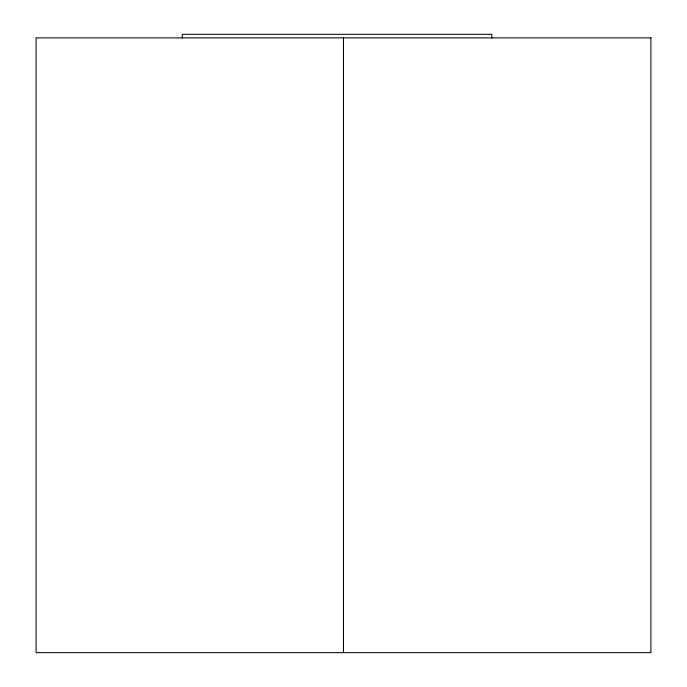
<?xml version="1.0" encoding="UTF-8"?>
<svg xmlns="http://www.w3.org/2000/svg" width="687" height="687" viewBox="0 0 687 687"><rect width="100%" height="100%" fill="white"/><g stroke="black" fill="none" stroke-linecap="round" stroke-linejoin="round"><path stroke-width="1.03" d="M491.832 38.06L491.832 34.35L182.295 34.35L182.295 38.06M343.5 37.871L343.5 652.65M650.89 37.871L36.11 37.871L36.11 652.65L650.89 652.65L650.89 37.871"/></g></svg>
